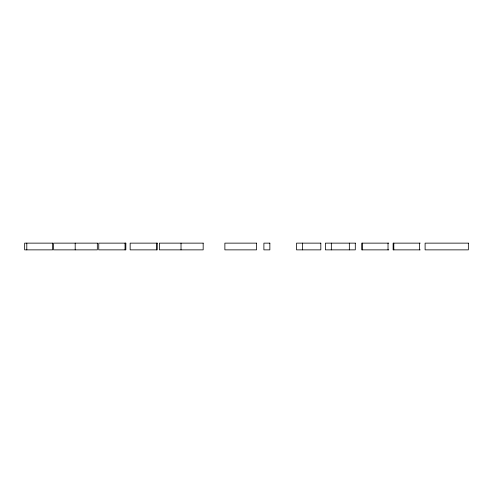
<?xml version="1.0" encoding="UTF-8"?>
<svg xmlns="http://www.w3.org/2000/svg" width="493" height="493" viewBox="0 0 493 493"><rect width="100%" height="100%" fill="white"/><g stroke="black" fill="none" stroke-linecap="round" stroke-linejoin="round"><path stroke-width="0.74" d="M388.811 243.135L361.708 243.135L361.708 249.865L388.811 249.865M420.227 243.135L393.124 243.135L393.124 249.865L420.227 249.865M419.432 243.135L419.432 249.865M393.808 243.135L393.808 249.865M388.022 243.135L388.022 249.865M362.398 243.135L362.398 249.865M349.34 243.135L349.34 249.865M331.339 243.135L331.339 249.865M302.499 243.135L302.499 249.865M181.023 243.135L181.023 249.865M156.466 243.135L156.466 249.865M125.049 243.135L125.049 249.865M75.189 243.135L75.189 249.865M26.795 243.135L26.795 249.865M52.615 243.135L24.65 243.135L24.65 249.865L52.615 249.865L52.615 243.135M97.331 243.135L53.54 243.135L53.54 249.865L97.331 249.865L97.331 243.135M125.844 243.135L98.742 243.135L98.742 249.865L125.844 249.865L125.844 243.135M157.255 243.135L130.152 243.135L130.152 249.865L157.255 249.865L157.255 243.135M203.165 243.135L159.375 243.135L159.375 249.865L203.165 249.865L203.165 243.135M256.533 243.135L224.876 243.135L224.876 249.865L256.533 249.865L256.533 243.135M269.856 243.135L263.897 243.135L263.897 249.865L269.856 249.865L269.856 243.135M320.82 243.135L296.539 243.135L296.539 249.865L320.82 249.865L320.82 243.135M355.299 243.135L325.38 243.135L325.38 249.865L355.299 249.865L355.299 243.135M468.35 243.135L425.108 243.135L425.108 249.865L468.35 249.865L468.35 243.135"/></g></svg>
